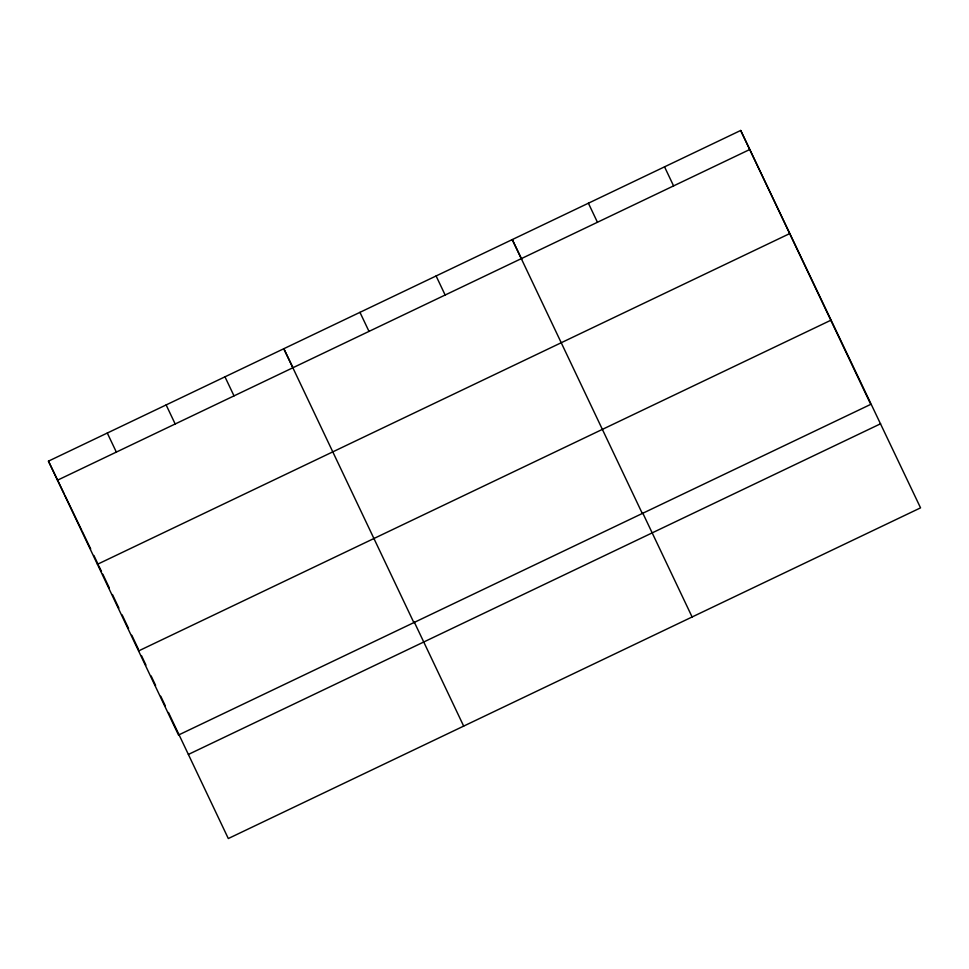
<?xml version="1.0" encoding="UTF-8"?>
<svg xmlns="http://www.w3.org/2000/svg" width="969" height="969" viewBox="0 0 969 969"><rect width="100%" height="100%" fill="white"/><g stroke="black" fill="none" stroke-linecap="round" stroke-linejoin="round"><path stroke-width="1.45" d="M740.691 130.464L870.743 404.364L178.502 735.035L48.45 461.147L740.691 130.464L920.55 507.853L228.309 838.536L168.449 712.469M57.498 480.2L749.74 149.517M97.433 564.297L789.662 233.614M138.567 650.938L830.808 320.267M188.386 754.439L880.615 423.756M521.734 259.292L512.25 239.585L642.302 513.485M293.292 368.414L283.808 348.719L413.86 622.607M48.45 461.147L64.257 493.984M64.887 495.292L81.82 530.491M82.45 531.799L90.674 548.878M93.836 555.443L98.257 564.636M664.54 166.838L673.588 185.891M588.401 203.211L597.437 222.264M642.532 512.577L692.108 616.974M436.098 275.959L445.146 295.012M359.959 312.345L369.007 331.398M414.102 621.698L463.679 726.108M224.965 376.82L234.013 395.873M166.135 404.933L175.183 423.986M107.293 433.034L116.341 452.087M98.899 566.005L101.491 571.444M102.787 574.169L109.243 587.759M112.452 594.542L118.896 608.108M122.118 614.891L128.562 628.457M131.784 635.24L138.216 648.794M141.438 655.577L145.944 665.073M151.091 675.914L155.597 685.386M160.733 696.226L165.239 705.698"/></g></svg>
